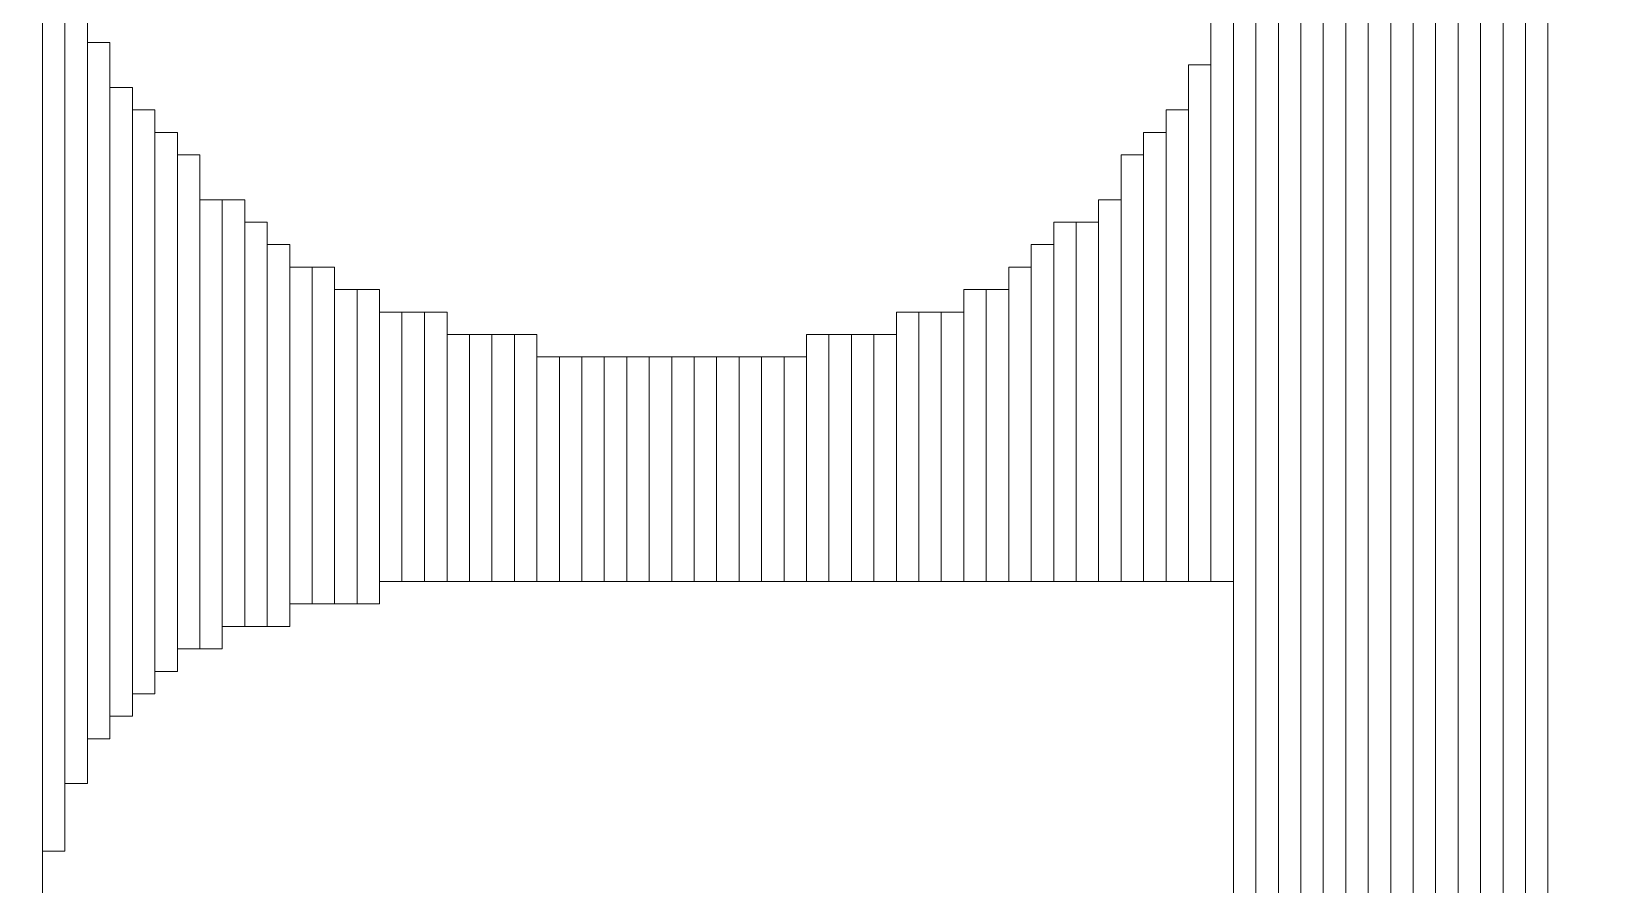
# Model space of a CAD drawing. Header units: millimetres. Extents: x -90 to 99, y -65 to 67.
# Drawn here: x -49.687 to -47.916, y 20.284 to 21.249 of the extents above; entities that cross this region are included whole.
import ezdxf

# ---------------------------------------------------------------- set-up
doc = ezdxf.new("R2010")
doc.units = ezdxf.units.MM
doc.header["$MEASUREMENT"] = 0
doc.layers.add('BG_OUTLINE', color=7, linetype='Continuous')
doc.layers.add('MA_PEN3', color=7, linetype='Continuous')

msp = doc.modelspace()

# ---------------------------------------------------------------- linework, layer by layer
at = {"layer": 'BG_OUTLINE', "color": 3, "lineweight": 9}
msp.add_open_spline([(-71.7269, -61.8795), (-71.7269, -61.8795), (-71.7343, 42.2681), (-71.7343, 42.2681), (-71.7343, 42.2681), (-71.7348, 43.0066), (-71.4419, 43.715), (-70.92, 44.2375), (-70.92, 44.2375), (-70.3982, 44.76), (-69.6866, 45.0538), (-68.9482, 45.0543), (-68.9482, 45.0543), (-68.9482, 45.0543), (75.2046, 45.0543), (75.2046, 45.0543), (75.2046, 45.0543), (76.8319, 45.0552), (78.1763, 43.7805), (78.2661, 42.1556), (78.2661, 42.1556), (78.2661, 42.1556), (78.2661, 31.2814), (78.2661, 31.2814), (78.2661, 31.2814), (78.2661, 31.2814), (72.2646, 31.2814), (72.2646, 31.2814), (72.2646, 31.2814), (72.2646, 31.2814), (72.2646, 26.9814), (72.2646, 26.9814), (72.2646, 26.9814), (72.2646, 26.9814), (78.2661, 26.9814), (78.2661, 26.9814), (78.2661, 26.9814), (78.2661, 26.9814), (78.2661, 18.6553), (78.2661, 18.6553), (78.2661, 18.6553), (78.2661, 18.6553), (72.2496, 18.6553), (72.2496, 18.6553), (72.2496, 18.6553), (72.2496, 18.6553), (72.2496, 14.3553), (72.2496, 14.3553), (72.2496, 14.3553), (72.2496, 14.3553), (78.2661, 14.3553), (78.2661, 14.3553), (78.2661, 14.3553), (78.2661, 14.3553), (78.2661, 9.255), (78.2661, 9.255), (78.2661, 9.255), (78.2661, 9.255), (72.2648, 9.255), (72.2648, 9.255), (72.2648, 9.255), (72.2648, 9.255), (72.2648, 4.955), (72.2648, 4.955), (72.2648, 4.955), (72.2648, 4.955), (78.2661, 4.955), (78.2661, 4.955), (78.2661, 4.955), (78.2661, 4.955), (78.2661, -3.3762), (78.2661, -3.3762), (78.2661, -3.3762), (78.2661, -3.3762), (72.2445, -3.3762), (72.2445, -3.3762), (72.2445, -3.3762), (72.2445, -3.3762), (72.2445, -7.6762), (72.2445, -7.6762), (72.2445, -7.6762), (72.2445, -7.6762), (78.2661, -7.6762), (78.2661, -7.6762), (78.2661, -7.6762), (78.2661, -7.6762), (78.2661, -12.7615), (78.2661, -12.7615), (78.2661, -12.7615), (78.2661, -12.7615), (72.2651, -12.7615), (72.2651, -12.7615), (72.2651, -12.7615), (72.2651, -12.7615), (72.2651, -17.0615), (72.2651, -17.0615), (72.2651, -17.0615), (72.2651, -17.0615), (78.2661, -17.0615), (78.2661, -17.0615), (78.2661, -17.0615), (78.2661, -17.0615), (78.2661, -25.4097), (78.2661, -25.4097), (78.2661, -25.4097), (78.2661, -25.4097), (72.2656, -25.4097), (72.2656, -25.4097), (72.2656, -25.4097), (72.2656, -25.4097), (72.2656, -29.7097), (72.2656, -29.7097), (72.2656, -29.7097), (72.2656, -29.7097), (78.2661, -29.7097), (78.2661, -29.7097), (78.2661, -29.7097), (78.2661, -29.7097), (78.2661, -34.793), (78.2661, -34.793), (78.2661, -34.793), (78.2661, -34.793), (72.2679, -34.793), (72.2679, -34.793), (72.2679, -34.793), (72.2679, -34.793), (72.2679, -39.0929), (72.2679, -39.0929), (72.2679, -39.0929), (72.2679, -39.0929), (78.2661, -39.0929), (78.2661, -39.0929), (78.2661, -39.0929), (78.2661, -39.0929), (78.2661, -47.4269), (78.2661, -47.4269), (78.2661, -47.4269), (78.2661, -47.4269), (72.2679, -47.4269), (72.2679, -47.4269), (72.2679, -47.4269), (72.2679, -47.4269), (72.2679, -51.7269), (72.2679, -51.7269), (72.2679, -51.7269), (72.2679, -51.7269), (78.2661, -51.7269), (78.2661, -51.7269), (78.2661, -51.7269), (78.2661, -51.7269), (78.2661, -51.8138), (78.2661, -51.8138), (78.2661, -51.8138), (78.2661, -51.8138), (78.2656, -61.8468), (78.2656, -61.8468), (78.2656, -61.8468), (78.2661, -62.6669), (77.9407, -63.4536), (77.3612, -64.0339), (77.3612, -64.0339), (76.7817, -64.6142), (75.9915, -64.9405), (75.1713, -64.941), (75.1713, -64.941), (75.1713, -64.941), (-68.6609, -64.9456), (-68.6609, -64.9456), (-68.6609, -64.9456), (-69.4735, -64.9461), (-70.2531, -64.6237), (-70.8281, -64.0495), (-70.8281, -64.0495), (-71.4031, -63.4752), (-71.7264, -62.6922), (-71.7269, -61.8795)], degree=3, knots=[0, 0, 0, 0, 0.022727, 0.022727, 0.022727, 0.022727, 0.045455, 0.045455, 0.045455, 0.045455, 0.068182, 0.068182, 0.068182, 0.068182, 0.090909, 0.090909, 0.090909, 0.090909, 0.113636, 0.113636, 0.113636, 0.113636, 0.136364, 0.136364, 0.136364, 0.136364, 0.159091, 0.159091, 0.159091, 0.159091, 0.181818, 0.181818, 0.181818, 0.181818, 0.204545, 0.204545, 0.204545, 0.204545, 0.227273, 0.227273, 0.227273, 0.227273, 0.25, 0.25, 0.25, 0.25, 0.272727, 0.272727, 0.272727, 0.272727, 0.295455, 0.295455, 0.295455, 0.295455, 0.318182, 0.318182, 0.318182, 0.318182, 0.340909, 0.340909, 0.340909, 0.340909, 0.363636, 0.363636, 0.363636, 0.363636, 0.386364, 0.386364, 0.386364, 0.386364, 0.409091, 0.409091, 0.409091, 0.409091, 0.431818, 0.431818, 0.431818, 0.431818, 0.454545, 0.454545, 0.454545, 0.454545, 0.477273, 0.477273, 0.477273, 0.477273, 0.5, 0.5, 0.5, 0.5, 0.522727, 0.522727, 0.522727, 0.522727, 0.545455, 0.545455, 0.545455, 0.545455, 0.568182, 0.568182, 0.568182, 0.568182, 0.590909, 0.590909, 0.590909, 0.590909, 0.613636, 0.613636, 0.613636, 0.613636, 0.636364, 0.636364, 0.636364, 0.636364, 0.659091, 0.659091, 0.659091, 0.659091, 0.681818, 0.681818, 0.681818, 0.681818, 0.704545, 0.704545, 0.704545, 0.704545, 0.727273, 0.727273, 0.727273, 0.727273, 0.75, 0.75, 0.75, 0.75, 0.772727, 0.772727, 0.772727, 0.772727, 0.795455, 0.795455, 0.795455, 0.795455, 0.818182, 0.818182, 0.818182, 0.818182, 0.840909, 0.840909, 0.840909, 0.840909, 0.863636, 0.863636, 0.863636, 0.863636, 0.886364, 0.886364, 0.886364, 0.886364, 0.909091, 0.909091, 0.909091, 0.909091, 0.931818, 0.931818, 0.931818, 0.931818, 0.954545, 0.954545, 0.954545, 0.954545, 0.977273, 0.977273, 0.977273, 0.977273, 1, 1, 1, 1], dxfattribs=at)
at = {"layer": 'MA_PEN3', "color": 5, "lineweight": 9}
for points in [[(-48.2773, 12.6512), (-48.2773, 12.6512), (-48.3027, 12.6512), (-48.3027, 12.6512), (-48.3027, 12.6512), (-48.3027, 12.6512), (-48.3027, 25.0972), (-48.3027, 25.0972), (-48.3027, 25.0972), (-48.3027, 25.0972), (-48.2773, 25.0972), (-48.2773, 25.0972), (-48.2773, 25.0972), (-48.2773, 25.0972), (-48.2773, 12.6512), (-48.2773, 12.6512)], [(-48.2519, 12.6512), (-48.2519, 12.6512), (-48.2773, 12.6512), (-48.2773, 12.6512), (-48.2773, 12.6512), (-48.2773, 12.6512), (-48.2773, 25.0972), (-48.2773, 25.0972), (-48.2773, 25.0972), (-48.2773, 25.0972), (-48.2519, 25.0972), (-48.2519, 25.0972), (-48.2519, 25.0972), (-48.2519, 25.0972), (-48.2519, 12.6512), (-48.2519, 12.6512)], [(-48.2265, 12.6512), (-48.2265, 12.6512), (-48.2519, 12.6512), (-48.2519, 12.6512), (-48.2519, 12.6512), (-48.2519, 12.6512), (-48.2519, 25.0972), (-48.2519, 25.0972), (-48.2519, 25.0972), (-48.2519, 25.0972), (-48.2265, 25.0972), (-48.2265, 25.0972), (-48.2265, 25.0972), (-48.2265, 25.0972), (-48.2265, 12.6512), (-48.2265, 12.6512)], [(-48.2011, 12.6512), (-48.2011, 12.6512), (-48.2265, 12.6512), (-48.2265, 12.6512), (-48.2265, 12.6512), (-48.2265, 12.6512), (-48.2265, 25.0972), (-48.2265, 25.0972), (-48.2265, 25.0972), (-48.2265, 25.0972), (-48.2011, 25.0972), (-48.2011, 25.0972), (-48.2011, 25.0972), (-48.2011, 25.0972), (-48.2011, 12.6512), (-48.2011, 12.6512)], [(-48.1757, 12.6512), (-48.1757, 12.6512), (-48.2011, 12.6512), (-48.2011, 12.6512), (-48.2011, 12.6512), (-48.2011, 12.6512), (-48.2011, 25.0972), (-48.2011, 25.0972), (-48.2011, 25.0972), (-48.2011, 25.0972), (-48.1757, 25.0972), (-48.1757, 25.0972), (-48.1757, 25.0972), (-48.1757, 25.0972), (-48.1757, 12.6512), (-48.1757, 12.6512)], [(-48.1503, 12.6512), (-48.1503, 12.6512), (-48.1757, 12.6512), (-48.1757, 12.6512), (-48.1757, 12.6512), (-48.1757, 12.6512), (-48.1757, 25.0972), (-48.1757, 25.0972), (-48.1757, 25.0972), (-48.1757, 25.0972), (-48.1503, 25.0972), (-48.1503, 25.0972), (-48.1503, 25.0972), (-48.1503, 25.0972), (-48.1503, 12.6512), (-48.1503, 12.6512)], [(-48.1249, 12.6512), (-48.1249, 12.6512), (-48.1503, 12.6512), (-48.1503, 12.6512), (-48.1503, 12.6512), (-48.1503, 12.6512), (-48.1503, 25.0972), (-48.1503, 25.0972), (-48.1503, 25.0972), (-48.1503, 25.0972), (-48.1249, 25.0972), (-48.1249, 25.0972), (-48.1249, 25.0972), (-48.1249, 25.0972), (-48.1249, 12.6512), (-48.1249, 12.6512)], [(-48.0995, 12.6512), (-48.0995, 12.6512), (-48.1249, 12.6512), (-48.1249, 12.6512), (-48.1249, 12.6512), (-48.1249, 12.6512), (-48.1249, 25.0972), (-48.1249, 25.0972), (-48.1249, 25.0972), (-48.1249, 25.0972), (-48.0995, 25.0972), (-48.0995, 25.0972), (-48.0995, 25.0972), (-48.0995, 25.0972), (-48.0995, 12.6512), (-48.0995, 12.6512)], [(-48.0741, 12.6512), (-48.0741, 12.6512), (-48.0995, 12.6512), (-48.0995, 12.6512), (-48.0995, 12.6512), (-48.0995, 12.6512), (-48.0995, 25.0972), (-48.0995, 25.0972), (-48.0995, 25.0972), (-48.0995, 25.0972), (-48.0741, 25.0972), (-48.0741, 25.0972), (-48.0741, 25.0972), (-48.0741, 25.0972), (-48.0741, 12.6512), (-48.0741, 12.6512)], [(-48.0487, 12.6512), (-48.0487, 12.6512), (-48.0741, 12.6512), (-48.0741, 12.6512), (-48.0741, 12.6512), (-48.0741, 12.6512), (-48.0741, 25.0972), (-48.0741, 25.0972), (-48.0741, 25.0972), (-48.0741, 25.0972), (-48.0487, 25.0972), (-48.0487, 25.0972), (-48.0487, 25.0972), (-48.0487, 25.0972), (-48.0487, 12.6512), (-48.0487, 12.6512)], [(-48.0233, 12.6512), (-48.0233, 12.6512), (-48.0487, 12.6512), (-48.0487, 12.6512), (-48.0487, 12.6512), (-48.0487, 12.6512), (-48.0487, 25.0972), (-48.0487, 25.0972), (-48.0487, 25.0972), (-48.0487, 25.0972), (-48.0233, 25.0972), (-48.0233, 25.0972), (-48.0233, 25.0972), (-48.0233, 25.0972), (-48.0233, 12.6512), (-48.0233, 12.6512)], [(-47.9979, 12.6512), (-47.9979, 12.6512), (-48.0233, 12.6512), (-48.0233, 12.6512), (-48.0233, 12.6512), (-48.0233, 12.6512), (-48.0233, 25.0972), (-48.0233, 25.0972), (-48.0233, 25.0972), (-48.0233, 25.0972), (-47.9979, 25.0972), (-47.9979, 25.0972), (-47.9979, 25.0972), (-47.9979, 25.0972), (-47.9979, 12.6512), (-47.9979, 12.6512)], [(-47.9725, 12.6512), (-47.9725, 12.6512), (-47.9979, 12.6512), (-47.9979, 12.6512), (-47.9979, 12.6512), (-47.9979, 12.6512), (-47.9979, 25.0972), (-47.9979, 25.0972), (-47.9979, 25.0972), (-47.9979, 25.0972), (-47.9725, 25.0972), (-47.9725, 25.0972), (-47.9725, 25.0972), (-47.9725, 25.0972), (-47.9725, 12.6512), (-47.9725, 12.6512)], [(-49.6743, 15.7246), (-49.6743, 15.7246), (-49.6997, 15.7246), (-49.6997, 15.7246), (-49.6997, 15.7246), (-49.6997, 15.7246), (-49.6997, 22.481), (-49.6997, 22.481), (-49.6997, 22.481), (-49.6997, 22.481), (-49.6743, 22.481), (-49.6743, 22.481), (-49.6743, 22.481), (-49.6743, 22.481), (-49.6743, 15.7246), (-49.6743, 15.7246)], [(-49.649, 20.322), (-49.649, 20.322), (-49.6743, 20.322), (-49.6743, 20.322), (-49.6743, 20.322), (-49.6743, 20.322), (-49.6743, 21.3888), (-49.6743, 21.3888), (-49.6743, 21.3888), (-49.6743, 21.3888), (-49.649, 21.3888), (-49.649, 21.3888), (-49.649, 21.3888), (-49.649, 21.3888), (-49.649, 20.322), (-49.649, 20.322)], [(-48.3027, 17.7058), (-48.3027, 17.7058), (-48.3281, 17.7058), (-48.3281, 17.7058), (-48.3281, 17.7058), (-48.3281, 17.7058), (-48.3281, 21.3888), (-48.3281, 21.3888), (-48.3281, 21.3888), (-48.3281, 21.3888), (-48.3027, 21.3888), (-48.3027, 21.3888), (-48.3027, 21.3888), (-48.3027, 21.3888), (-48.3027, 17.7058), (-48.3027, 17.7058)], [(-49.6235, 20.3982), (-49.6235, 20.3982), (-49.649, 20.3982), (-49.649, 20.3982), (-49.649, 20.3982), (-49.649, 20.3982), (-49.649, 21.3126), (-49.649, 21.3126), (-49.649, 21.3126), (-49.649, 21.3126), (-49.6235, 21.3126), (-49.6235, 21.3126), (-49.6235, 21.3126), (-49.6235, 21.3126), (-49.6235, 20.3982), (-49.6235, 20.3982)], [(-48.3281, 20.6268), (-48.3281, 20.6268), (-48.3535, 20.6268), (-48.3535, 20.6268), (-48.3535, 20.6268), (-48.3535, 20.6268), (-48.3535, 21.2872), (-48.3535, 21.2872), (-48.3535, 21.2872), (-48.3535, 21.2872), (-48.3281, 21.2872), (-48.3281, 21.2872), (-48.3281, 21.2872), (-48.3281, 21.2872), (-48.3281, 20.6268), (-48.3281, 20.6268)], [(-49.5981, 20.449), (-49.5981, 20.449), (-49.6235, 20.449), (-49.6235, 20.449), (-49.6235, 20.449), (-49.6235, 20.449), (-49.6235, 21.2364), (-49.6235, 21.2364), (-49.6235, 21.2364), (-49.6235, 21.2364), (-49.5981, 21.2364), (-49.5981, 21.2364), (-49.5981, 21.2364), (-49.5981, 21.2364), (-49.5981, 20.449), (-49.5981, 20.449)], [(-48.3535, 20.6268), (-48.3535, 20.6268), (-48.3789, 20.6268), (-48.3789, 20.6268), (-48.3789, 20.6268), (-48.3789, 20.6268), (-48.3789, 21.211), (-48.3789, 21.211), (-48.3789, 21.211), (-48.3789, 21.211), (-48.3535, 21.211), (-48.3535, 21.211), (-48.3535, 21.211), (-48.3535, 21.211), (-48.3535, 20.6268), (-48.3535, 20.6268)], [(-49.5728, 20.4744), (-49.5728, 20.4744), (-49.5981, 20.4744), (-49.5981, 20.4744), (-49.5981, 20.4744), (-49.5981, 20.4744), (-49.5981, 21.1856), (-49.5981, 21.1856), (-49.5981, 21.1856), (-49.5981, 21.1856), (-49.5728, 21.1856), (-49.5728, 21.1856), (-49.5728, 21.1856), (-49.5728, 21.1856), (-49.5728, 20.4744), (-49.5728, 20.4744)], [(-49.5473, 20.4998), (-49.5473, 20.4998), (-49.5728, 20.4998), (-49.5728, 20.4998), (-49.5728, 20.4998), (-49.5728, 20.4998), (-49.5728, 21.1602), (-49.5728, 21.1602), (-49.5728, 21.1602), (-49.5728, 21.1602), (-49.5473, 21.1602), (-49.5473, 21.1602), (-49.5473, 21.1602), (-49.5473, 21.1602), (-49.5473, 20.4998), (-49.5473, 20.4998)], [(-48.3789, 20.6268), (-48.3789, 20.6268), (-48.4043, 20.6268), (-48.4043, 20.6268), (-48.4043, 20.6268), (-48.4043, 20.6268), (-48.4043, 21.1602), (-48.4043, 21.1602), (-48.4043, 21.1602), (-48.4043, 21.1602), (-48.3789, 21.1602), (-48.3789, 21.1602), (-48.3789, 21.1602), (-48.3789, 21.1602), (-48.3789, 20.6268), (-48.3789, 20.6268)], [(-49.5219, 20.5252), (-49.5219, 20.5252), (-49.5473, 20.5252), (-49.5473, 20.5252), (-49.5473, 20.5252), (-49.5473, 20.5252), (-49.5473, 21.1348), (-49.5473, 21.1348), (-49.5473, 21.1348), (-49.5473, 21.1348), (-49.5219, 21.1348), (-49.5219, 21.1348), (-49.5219, 21.1348), (-49.5219, 21.1348), (-49.5219, 20.5252), (-49.5219, 20.5252)], [(-48.4043, 20.6268), (-48.4043, 20.6268), (-48.4297, 20.6268), (-48.4297, 20.6268), (-48.4297, 20.6268), (-48.4297, 20.6268), (-48.4297, 21.1348), (-48.4297, 21.1348), (-48.4297, 21.1348), (-48.4297, 21.1348), (-48.4043, 21.1348), (-48.4043, 21.1348), (-48.4043, 21.1348), (-48.4043, 21.1348), (-48.4043, 20.6268), (-48.4043, 20.6268)], [(-49.4966, 20.5506), (-49.4966, 20.5506), (-49.5219, 20.5506), (-49.5219, 20.5506), (-49.5219, 20.5506), (-49.5219, 20.5506), (-49.5219, 21.1094), (-49.5219, 21.1094), (-49.5219, 21.1094), (-49.5219, 21.1094), (-49.4966, 21.1094), (-49.4966, 21.1094), (-49.4966, 21.1094), (-49.4966, 21.1094), (-49.4966, 20.5506), (-49.4966, 20.5506)], [(-48.4297, 20.6268), (-48.4297, 20.6268), (-48.4551, 20.6268), (-48.4551, 20.6268), (-48.4551, 20.6268), (-48.4551, 20.6268), (-48.4551, 21.1094), (-48.4551, 21.1094), (-48.4551, 21.1094), (-48.4551, 21.1094), (-48.4297, 21.1094), (-48.4297, 21.1094), (-48.4297, 21.1094), (-48.4297, 21.1094), (-48.4297, 20.6268), (-48.4297, 20.6268)], [(-49.4711, 20.5506), (-49.4711, 20.5506), (-49.4966, 20.5506), (-49.4966, 20.5506), (-49.4966, 20.5506), (-49.4966, 20.5506), (-49.4966, 21.0586), (-49.4966, 21.0586), (-49.4966, 21.0586), (-49.4966, 21.0586), (-49.4711, 21.0586), (-49.4711, 21.0586), (-49.4711, 21.0586), (-49.4711, 21.0586), (-49.4711, 20.5506), (-49.4711, 20.5506)], [(-49.4457, 20.576), (-49.4457, 20.576), (-49.4711, 20.576), (-49.4711, 20.576), (-49.4711, 20.576), (-49.4711, 20.576), (-49.4711, 21.0586), (-49.4711, 21.0586), (-49.4711, 21.0586), (-49.4711, 21.0586), (-49.4457, 21.0586), (-49.4457, 21.0586), (-49.4457, 21.0586), (-49.4457, 21.0586), (-49.4457, 20.576), (-49.4457, 20.576)], [(-48.4551, 20.6268), (-48.4551, 20.6268), (-48.4805, 20.6268), (-48.4805, 20.6268), (-48.4805, 20.6268), (-48.4805, 20.6268), (-48.4805, 21.0586), (-48.4805, 21.0586), (-48.4805, 21.0586), (-48.4805, 21.0586), (-48.4551, 21.0586), (-48.4551, 21.0586), (-48.4551, 21.0586), (-48.4551, 21.0586), (-48.4551, 20.6268), (-48.4551, 20.6268)], [(-49.4204, 20.576), (-49.4204, 20.576), (-49.4457, 20.576), (-49.4457, 20.576), (-49.4457, 20.576), (-49.4457, 20.576), (-49.4457, 21.0332), (-49.4457, 21.0332), (-49.4457, 21.0332), (-49.4457, 21.0332), (-49.4204, 21.0332), (-49.4204, 21.0332), (-49.4204, 21.0332), (-49.4204, 21.0332), (-49.4204, 20.576), (-49.4204, 20.576)], [(-48.5059, 20.6268), (-48.5059, 20.6268), (-48.5313, 20.6268), (-48.5313, 20.6268), (-48.5313, 20.6268), (-48.5313, 20.6268), (-48.5313, 21.0332), (-48.5313, 21.0332), (-48.5313, 21.0332), (-48.5313, 21.0332), (-48.5059, 21.0332), (-48.5059, 21.0332), (-48.5059, 21.0332), (-48.5059, 21.0332), (-48.5059, 20.6268), (-48.5059, 20.6268)], [(-48.4805, 20.6268), (-48.4805, 20.6268), (-48.5059, 20.6268), (-48.5059, 20.6268), (-48.5059, 20.6268), (-48.5059, 20.6268), (-48.5059, 21.0332), (-48.5059, 21.0332), (-48.5059, 21.0332), (-48.5059, 21.0332), (-48.4805, 21.0332), (-48.4805, 21.0332), (-48.4805, 21.0332), (-48.4805, 21.0332), (-48.4805, 20.6268), (-48.4805, 20.6268)], [(-49.3949, 20.576), (-49.3949, 20.576), (-49.4204, 20.576), (-49.4204, 20.576), (-49.4204, 20.576), (-49.4204, 20.576), (-49.4204, 21.0078), (-49.4204, 21.0078), (-49.4204, 21.0078), (-49.4204, 21.0078), (-49.3949, 21.0078), (-49.3949, 21.0078), (-49.3949, 21.0078), (-49.3949, 21.0078), (-49.3949, 20.576), (-49.3949, 20.576)], [(-48.5313, 20.6268), (-48.5313, 20.6268), (-48.5567, 20.6268), (-48.5567, 20.6268), (-48.5567, 20.6268), (-48.5567, 20.6268), (-48.5567, 21.0078), (-48.5567, 21.0078), (-48.5567, 21.0078), (-48.5567, 21.0078), (-48.5313, 21.0078), (-48.5313, 21.0078), (-48.5313, 21.0078), (-48.5313, 21.0078), (-48.5313, 20.6268), (-48.5313, 20.6268)], [(-49.3695, 20.6014), (-49.3695, 20.6014), (-49.3949, 20.6014), (-49.3949, 20.6014), (-49.3949, 20.6014), (-49.3949, 20.6014), (-49.3949, 20.9824), (-49.3949, 20.9824), (-49.3949, 20.9824), (-49.3949, 20.9824), (-49.3695, 20.9824), (-49.3695, 20.9824), (-49.3695, 20.9824), (-49.3695, 20.9824), (-49.3695, 20.6014), (-49.3695, 20.6014)], [(-49.3442, 20.6014), (-49.3442, 20.6014), (-49.3695, 20.6014), (-49.3695, 20.6014), (-49.3695, 20.6014), (-49.3695, 20.6014), (-49.3695, 20.9824), (-49.3695, 20.9824), (-49.3695, 20.9824), (-49.3695, 20.9824), (-49.3442, 20.9824), (-49.3442, 20.9824), (-49.3442, 20.9824), (-49.3442, 20.9824), (-49.3442, 20.6014), (-49.3442, 20.6014)], [(-48.5567, 20.6268), (-48.5567, 20.6268), (-48.5821, 20.6268), (-48.5821, 20.6268), (-48.5821, 20.6268), (-48.5821, 20.6268), (-48.5821, 20.9824), (-48.5821, 20.9824), (-48.5821, 20.9824), (-48.5821, 20.9824), (-48.5567, 20.9824), (-48.5567, 20.9824), (-48.5567, 20.9824), (-48.5567, 20.9824), (-48.5567, 20.6268), (-48.5567, 20.6268)], [(-49.3187, 20.6014), (-49.3187, 20.6014), (-49.3442, 20.6014), (-49.3442, 20.6014), (-49.3442, 20.6014), (-49.3442, 20.6014), (-49.3442, 20.957), (-49.3442, 20.957), (-49.3442, 20.957), (-49.3442, 20.957), (-49.3187, 20.957), (-49.3187, 20.957), (-49.3187, 20.957), (-49.3187, 20.957), (-49.3187, 20.6014), (-49.3187, 20.6014)], [(-49.2933, 20.6014), (-49.2933, 20.6014), (-49.3187, 20.6014), (-49.3187, 20.6014), (-49.3187, 20.6014), (-49.3187, 20.6014), (-49.3187, 20.957), (-49.3187, 20.957), (-49.3187, 20.957), (-49.3187, 20.957), (-49.2933, 20.957), (-49.2933, 20.957), (-49.2933, 20.957), (-49.2933, 20.957), (-49.2933, 20.6014), (-49.2933, 20.6014)], [(-48.6075, 20.6268), (-48.6075, 20.6268), (-48.6329, 20.6268), (-48.6329, 20.6268), (-48.6329, 20.6268), (-48.6329, 20.6268), (-48.6329, 20.957), (-48.6329, 20.957), (-48.6329, 20.957), (-48.6329, 20.957), (-48.6075, 20.957), (-48.6075, 20.957), (-48.6075, 20.957), (-48.6075, 20.957), (-48.6075, 20.6268), (-48.6075, 20.6268)], [(-48.5821, 20.6268), (-48.5821, 20.6268), (-48.6075, 20.6268), (-48.6075, 20.6268), (-48.6075, 20.6268), (-48.6075, 20.6268), (-48.6075, 20.957), (-48.6075, 20.957), (-48.6075, 20.957), (-48.6075, 20.957), (-48.5821, 20.957), (-48.5821, 20.957), (-48.5821, 20.957), (-48.5821, 20.957), (-48.5821, 20.6268), (-48.5821, 20.6268)], [(-49.268, 20.6268), (-49.268, 20.6268), (-49.2933, 20.6268), (-49.2933, 20.6268), (-49.2933, 20.6268), (-49.2933, 20.6268), (-49.2933, 20.9316), (-49.2933, 20.9316), (-49.2933, 20.9316), (-49.2933, 20.9316), (-49.268, 20.9316), (-49.268, 20.9316), (-49.268, 20.9316), (-49.268, 20.9316), (-49.268, 20.6268), (-49.268, 20.6268)], [(-49.2425, 20.6268), (-49.2425, 20.6268), (-49.268, 20.6268), (-49.268, 20.6268), (-49.268, 20.6268), (-49.268, 20.6268), (-49.268, 20.9316), (-49.268, 20.9316), (-49.268, 20.9316), (-49.268, 20.9316), (-49.2425, 20.9316), (-49.2425, 20.9316), (-49.2425, 20.9316), (-49.2425, 20.9316), (-49.2425, 20.6268), (-49.2425, 20.6268)], [(-49.2171, 20.6268), (-49.2171, 20.6268), (-49.2425, 20.6268), (-49.2425, 20.6268), (-49.2425, 20.6268), (-49.2425, 20.6268), (-49.2425, 20.9316), (-49.2425, 20.9316), (-49.2425, 20.9316), (-49.2425, 20.9316), (-49.2171, 20.9316), (-49.2171, 20.9316), (-49.2171, 20.9316), (-49.2171, 20.9316), (-49.2171, 20.6268), (-49.2171, 20.6268)], [(-48.6837, 20.6268), (-48.6837, 20.6268), (-48.7091, 20.6268), (-48.7091, 20.6268), (-48.7091, 20.6268), (-48.7091, 20.6268), (-48.7091, 20.9316), (-48.7091, 20.9316), (-48.7091, 20.9316), (-48.7091, 20.9316), (-48.6837, 20.9316), (-48.6837, 20.9316), (-48.6837, 20.9316), (-48.6837, 20.9316), (-48.6837, 20.6268), (-48.6837, 20.6268)], [(-48.6583, 20.6268), (-48.6583, 20.6268), (-48.6837, 20.6268), (-48.6837, 20.6268), (-48.6837, 20.6268), (-48.6837, 20.6268), (-48.6837, 20.9316), (-48.6837, 20.9316), (-48.6837, 20.9316), (-48.6837, 20.9316), (-48.6583, 20.9316), (-48.6583, 20.9316), (-48.6583, 20.9316), (-48.6583, 20.9316), (-48.6583, 20.6268), (-48.6583, 20.6268)], [(-48.6329, 20.6268), (-48.6329, 20.6268), (-48.6583, 20.6268), (-48.6583, 20.6268), (-48.6583, 20.6268), (-48.6583, 20.6268), (-48.6583, 20.9316), (-48.6583, 20.9316), (-48.6583, 20.9316), (-48.6583, 20.9316), (-48.6329, 20.9316), (-48.6329, 20.9316), (-48.6329, 20.9316), (-48.6329, 20.9316), (-48.6329, 20.6268), (-48.6329, 20.6268)], [(-49.1917, 20.6268), (-49.1917, 20.6268), (-49.2171, 20.6268), (-49.2171, 20.6268), (-49.2171, 20.6268), (-49.2171, 20.6268), (-49.2171, 20.9062), (-49.2171, 20.9062), (-49.2171, 20.9062), (-49.2171, 20.9062), (-49.1917, 20.9062), (-49.1917, 20.9062), (-49.1917, 20.9062), (-49.1917, 20.9062), (-49.1917, 20.6268), (-49.1917, 20.6268)], [(-49.1663, 20.6268), (-49.1663, 20.6268), (-49.1917, 20.6268), (-49.1917, 20.6268), (-49.1917, 20.6268), (-49.1917, 20.6268), (-49.1917, 20.9062), (-49.1917, 20.9062), (-49.1917, 20.9062), (-49.1917, 20.9062), (-49.1663, 20.9062), (-49.1663, 20.9062), (-49.1663, 20.9062), (-49.1663, 20.9062), (-49.1663, 20.6268), (-49.1663, 20.6268)], [(-49.1409, 20.6268), (-49.1409, 20.6268), (-49.1663, 20.6268), (-49.1663, 20.6268), (-49.1663, 20.6268), (-49.1663, 20.6268), (-49.1663, 20.9062), (-49.1663, 20.9062), (-49.1663, 20.9062), (-49.1663, 20.9062), (-49.1409, 20.9062), (-49.1409, 20.9062), (-49.1409, 20.9062), (-49.1409, 20.9062), (-49.1409, 20.6268), (-49.1409, 20.6268)], [(-49.1155, 20.6268), (-49.1155, 20.6268), (-49.1409, 20.6268), (-49.1409, 20.6268), (-49.1409, 20.6268), (-49.1409, 20.6268), (-49.1409, 20.9062), (-49.1409, 20.9062), (-49.1409, 20.9062), (-49.1409, 20.9062), (-49.1155, 20.9062), (-49.1155, 20.9062), (-49.1155, 20.9062), (-49.1155, 20.9062), (-49.1155, 20.6268), (-49.1155, 20.6268)], [(-48.7853, 20.6268), (-48.7853, 20.6268), (-48.8107, 20.6268), (-48.8107, 20.6268), (-48.8107, 20.6268), (-48.8107, 20.6268), (-48.8107, 20.9062), (-48.8107, 20.9062), (-48.8107, 20.9062), (-48.8107, 20.9062), (-48.7853, 20.9062), (-48.7853, 20.9062), (-48.7853, 20.9062), (-48.7853, 20.9062), (-48.7853, 20.6268), (-48.7853, 20.6268)], [(-48.7599, 20.6268), (-48.7599, 20.6268), (-48.7853, 20.6268), (-48.7853, 20.6268), (-48.7853, 20.6268), (-48.7853, 20.6268), (-48.7853, 20.9062), (-48.7853, 20.9062), (-48.7853, 20.9062), (-48.7853, 20.9062), (-48.7599, 20.9062), (-48.7599, 20.9062), (-48.7599, 20.9062), (-48.7599, 20.9062), (-48.7599, 20.6268), (-48.7599, 20.6268)], [(-48.7345, 20.6268), (-48.7345, 20.6268), (-48.7599, 20.6268), (-48.7599, 20.6268), (-48.7599, 20.6268), (-48.7599, 20.6268), (-48.7599, 20.9062), (-48.7599, 20.9062), (-48.7599, 20.9062), (-48.7599, 20.9062), (-48.7345, 20.9062), (-48.7345, 20.9062), (-48.7345, 20.9062), (-48.7345, 20.9062), (-48.7345, 20.6268), (-48.7345, 20.6268)], [(-48.7091, 20.6268), (-48.7091, 20.6268), (-48.7345, 20.6268), (-48.7345, 20.6268), (-48.7345, 20.6268), (-48.7345, 20.6268), (-48.7345, 20.9062), (-48.7345, 20.9062), (-48.7345, 20.9062), (-48.7345, 20.9062), (-48.7091, 20.9062), (-48.7091, 20.9062), (-48.7091, 20.9062), (-48.7091, 20.9062), (-48.7091, 20.6268), (-48.7091, 20.6268)], [(-49.0901, 20.6268), (-49.0901, 20.6268), (-49.1155, 20.6268), (-49.1155, 20.6268), (-49.1155, 20.6268), (-49.1155, 20.6268), (-49.1155, 20.8808), (-49.1155, 20.8808), (-49.1155, 20.8808), (-49.1155, 20.8808), (-49.0901, 20.8808), (-49.0901, 20.8808), (-49.0901, 20.8808), (-49.0901, 20.8808), (-49.0901, 20.6268), (-49.0901, 20.6268)], [(-49.0647, 20.6268), (-49.0647, 20.6268), (-49.0901, 20.6268), (-49.0901, 20.6268), (-49.0901, 20.6268), (-49.0901, 20.6268), (-49.0901, 20.8808), (-49.0901, 20.8808), (-49.0901, 20.8808), (-49.0901, 20.8808), (-49.0647, 20.8808), (-49.0647, 20.8808), (-49.0647, 20.8808), (-49.0647, 20.8808), (-49.0647, 20.6268), (-49.0647, 20.6268)], [(-49.0393, 20.6268), (-49.0393, 20.6268), (-49.0647, 20.6268), (-49.0647, 20.6268), (-49.0647, 20.6268), (-49.0647, 20.6268), (-49.0647, 20.8808), (-49.0647, 20.8808), (-49.0647, 20.8808), (-49.0647, 20.8808), (-49.0393, 20.8808), (-49.0393, 20.8808), (-49.0393, 20.8808), (-49.0393, 20.8808), (-49.0393, 20.6268), (-49.0393, 20.6268)], [(-49.0139, 20.6268), (-49.0139, 20.6268), (-49.0393, 20.6268), (-49.0393, 20.6268), (-49.0393, 20.6268), (-49.0393, 20.6268), (-49.0393, 20.8808), (-49.0393, 20.8808), (-49.0393, 20.8808), (-49.0393, 20.8808), (-49.0139, 20.8808), (-49.0139, 20.8808), (-49.0139, 20.8808), (-49.0139, 20.8808), (-49.0139, 20.6268), (-49.0139, 20.6268)], [(-48.9885, 20.6268), (-48.9885, 20.6268), (-49.0139, 20.6268), (-49.0139, 20.6268), (-49.0139, 20.6268), (-49.0139, 20.6268), (-49.0139, 20.8808), (-49.0139, 20.8808), (-49.0139, 20.8808), (-49.0139, 20.8808), (-48.9885, 20.8808), (-48.9885, 20.8808), (-48.9885, 20.8808), (-48.9885, 20.8808), (-48.9885, 20.6268), (-48.9885, 20.6268)], [(-48.9631, 20.6268), (-48.9631, 20.6268), (-48.9885, 20.6268), (-48.9885, 20.6268), (-48.9885, 20.6268), (-48.9885, 20.6268), (-48.9885, 20.8808), (-48.9885, 20.8808), (-48.9885, 20.8808), (-48.9885, 20.8808), (-48.9631, 20.8808), (-48.9631, 20.8808), (-48.9631, 20.8808), (-48.9631, 20.8808), (-48.9631, 20.6268), (-48.9631, 20.6268)], [(-48.9377, 20.6268), (-48.9377, 20.6268), (-48.9631, 20.6268), (-48.9631, 20.6268), (-48.9631, 20.6268), (-48.9631, 20.6268), (-48.9631, 20.8808), (-48.9631, 20.8808), (-48.9631, 20.8808), (-48.9631, 20.8808), (-48.9377, 20.8808), (-48.9377, 20.8808), (-48.9377, 20.8808), (-48.9377, 20.8808), (-48.9377, 20.6268), (-48.9377, 20.6268)], [(-48.9123, 20.6268), (-48.9123, 20.6268), (-48.9377, 20.6268), (-48.9377, 20.6268), (-48.9377, 20.6268), (-48.9377, 20.6268), (-48.9377, 20.8808), (-48.9377, 20.8808), (-48.9377, 20.8808), (-48.9377, 20.8808), (-48.9123, 20.8808), (-48.9123, 20.8808), (-48.9123, 20.8808), (-48.9123, 20.8808), (-48.9123, 20.6268), (-48.9123, 20.6268)], [(-48.8869, 20.6268), (-48.8869, 20.6268), (-48.9123, 20.6268), (-48.9123, 20.6268), (-48.9123, 20.6268), (-48.9123, 20.6268), (-48.9123, 20.8808), (-48.9123, 20.8808), (-48.9123, 20.8808), (-48.9123, 20.8808), (-48.8869, 20.8808), (-48.8869, 20.8808), (-48.8869, 20.8808), (-48.8869, 20.8808), (-48.8869, 20.6268), (-48.8869, 20.6268)], [(-48.8615, 20.6268), (-48.8615, 20.6268), (-48.8869, 20.6268), (-48.8869, 20.6268), (-48.8869, 20.6268), (-48.8869, 20.6268), (-48.8869, 20.8808), (-48.8869, 20.8808), (-48.8869, 20.8808), (-48.8869, 20.8808), (-48.8615, 20.8808), (-48.8615, 20.8808), (-48.8615, 20.8808), (-48.8615, 20.8808), (-48.8615, 20.6268), (-48.8615, 20.6268)], [(-48.8361, 20.6268), (-48.8361, 20.6268), (-48.8615, 20.6268), (-48.8615, 20.6268), (-48.8615, 20.6268), (-48.8615, 20.6268), (-48.8615, 20.8808), (-48.8615, 20.8808), (-48.8615, 20.8808), (-48.8615, 20.8808), (-48.8361, 20.8808), (-48.8361, 20.8808), (-48.8361, 20.8808), (-48.8361, 20.8808), (-48.8361, 20.6268), (-48.8361, 20.6268)], [(-48.8107, 20.6268), (-48.8107, 20.6268), (-48.8361, 20.6268), (-48.8361, 20.6268), (-48.8361, 20.6268), (-48.8361, 20.6268), (-48.8361, 20.8808), (-48.8361, 20.8808), (-48.8361, 20.8808), (-48.8361, 20.8808), (-48.8107, 20.8808), (-48.8107, 20.8808), (-48.8107, 20.8808), (-48.8107, 20.8808), (-48.8107, 20.6268), (-48.8107, 20.6268)]]:
    msp.add_open_spline(points, degree=3, knots=[0, 0, 0, 0, 0.25, 0.25, 0.25, 0.25, 0.5, 0.5, 0.5, 0.5, 0.75, 0.75, 0.75, 0.75, 1, 1, 1, 1], dxfattribs=at)

doc.saveas('drawing.dxf')
